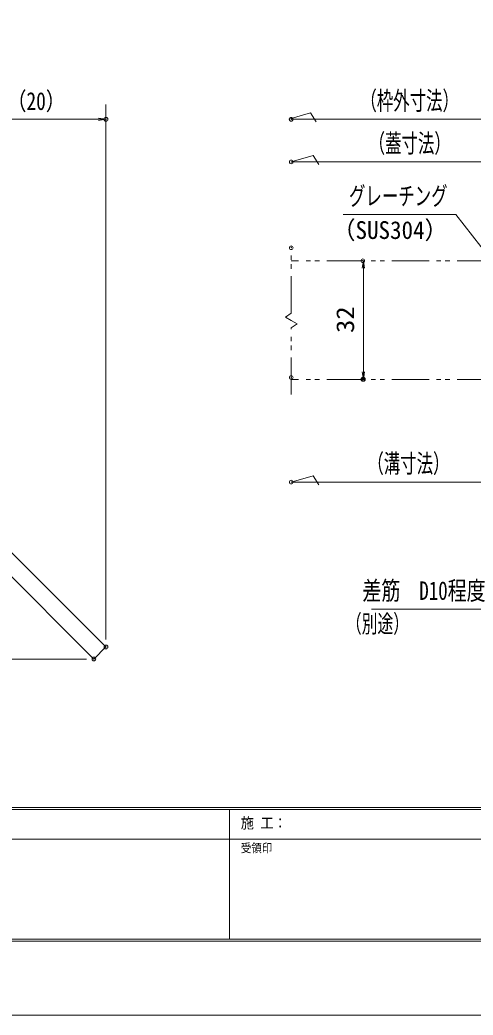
# Model space of a CAD drawing. Units: millimetres, scale not verified. Extents: x -1050 to 1050, y -742 to 742.
# Drawn here: x 312 to 618, y -742 to -71 of the extents above; entities that cross this region are included whole.
import ezdxf
from ezdxf.enums import TextEntityAlignment as Align

# ---------------------------------------------------------------- set-up
doc = ezdxf.new("R2010")
doc.units = ezdxf.units.MM
doc.header["$LTSCALE"] = 5
doc.header["$PDMODE"] = 32
doc.header["$PDSIZE"] = 2.5
doc.linetypes.add('DOUBLE_CHAIN1', pattern=[8.8, 5, -1, 0.6, -0.6, 0.6, -1])
for name, color, linetype, lineweight in [('0-0_7-図\u3000枠', 4, 'Continuous', 9), ('0-1_寸法注釈', 2, 'Continuous', 9), ('0-2_想像線', 134, 'DOUBLE_CHAIN1', 9), ('0-4_0', 2, 'Continuous', 9), ('0-5_DEFPOINTS', 134, 'Continuous', 9), ('0-7_蓋', 5, 'Continuous', 9), ('0-8_アンカー', 7, 'Continuous', 9)]:
    doc.layers.add(name, color=color, linetype=linetype, lineweight=lineweight)
doc.styles.add('ＭＳ ゴシック', font='')
doc.styles.get('ＭＳ ゴシック').set_extended_font_data('MS Gothic')

# ---------------------------------------------------------------- blocks, each defined once
blk = doc.blocks.new('_OPEN')
at = {"layer": '0-4_0'}
blk.add_line((0, 0), (-5, 0), dxfattribs=at)
blk.add_lwpolyline([(-5, 0.833), (0, 0), (-5, -0.833)], dxfattribs=at)
blk = doc.blocks.new('A$C6EB770D1')
at = {"layer": '0-8_アンカー'}
for p, q in [((130.257, 96.52), (45.237, 11.5)), ((138.388, 88.388), (130.257, 96.52)), ((138.388, 88.388), (53.368, 3.368)), ((0, 11.5), (45.237, 11.5)), ((0, 11.5), (0, 0)), ((0, 0), (45.237, 0))]:
    blk.add_line(p, q, dxfattribs=at)
blk.add_arc((45.237, 11.5), 11.5, 270, 315, dxfattribs=at)

msp = doc.modelspace()

# ---------------------------------------------------------------- linework, layer by layer
at = {"layer": '0-0_7-図\u3000枠'}
for p, q in [((998.75, -602.5), (-973.75, -602.5)), ((998.75, -603.75), (-973.75, -603.75)), ((453.75, -691.25), (453.75, -603.75)), ((640.5, -623.75), (116.25, -623.75)), ((998.75, -691.25), (-973.75, -691.25)), ((1000, -692.5), (-975, -692.5))]:
    msp.add_line(p, q, dxfattribs=at)
at = {"layer": '0-1_寸法注釈'}
for p, q in [((370.45, -489.065), (370.45, -127.974)), ((493.745, -137.974), (508.548, -133.646)), ((508.548, -133.646), (512.376, -139.722)), ((278.93, -137.974), (365.45, -137.974)), ((727.95, -137.974), (495.45, -137.974)), ((720.45, -166.755), (495.45, -166.755)), ((544.185, -238.471), (544.185, -308.471)), ((495.45, -382.826), (510.253, -378.497)), ((510.253, -378.497), (514.08, -384.574)), ((652.95, -382.826), (495.45, -382.826)), ((357.318, -502.197), (23.705, -502.197))]:
    msp.add_line(p, q, dxfattribs=at)
for points in [[(495.45, -166.755), (510.253, -162.426), (514.08, -168.503)], [(530.622, -202.293), (606.589, -202.293), (640.222, -245.508)], [(549.657, -468.619), (631.881, -468.619), (757.025, -400.445)]]:
    msp.add_lwpolyline(points, dxfattribs=at)
at = {"layer": '0-2_想像線'}
for p, q in [((495.45, -268.801), (495.45, -224.133)), ((499.377, -276.093), (495.45, -273.761)), ((495.45, -278.721), (499.377, -276.093)), ((495.45, -323.681), (495.45, -278.721))]:
    msp.add_line(p, q, dxfattribs=at)
msp.add_lwpolyline([(495.45, -268.801), (491.523, -271.43), (495.45, -273.761)], dxfattribs=at)
at = {"layer": '0-5_DEFPOINTS'}
msp.add_lwpolyline([(-1050, -742.5), (-1050, 742.5), (1050, 742.5), (1050, -742.5)], close=True, dxfattribs=at)
for p in [(370.45, -137.974), (495.45, -137.974), (495.45, -166.755), (495.45, -224.646), (543.742, -233.471), (495.45, -312.221), (543.742, -313.471), (544.185, -313.471), (495.45, -382.826), (370.45, -494.065), (362.318, -502.197)]:
    msp.add_point(p, dxfattribs=at)
at = {"layer": '0-7_蓋', "linetype": 'DOUBLE_CHAIN1'}
for p, q in [((720.45, -233.471), (495.45, -233.471)), ((720.45, -313.471), (495.45, -313.471))]:
    msp.add_line(p, q, dxfattribs=at)

# ---------------------------------------------------------------- block references
at = {"layer": '0-1_寸法注釈'}
msp.add_blockref('_OPEN', (370.45, -137.974), dxfattribs=at)
for p, rotation in [((544.185, -233.471), 90), ((544.185, -313.471), 270)]:
    msp.add_blockref('_OPEN', p, dxfattribs=dict(at, rotation=rotation))
at = {"layer": '0-8_アンカー', "rotation": 270}
msp.add_blockref('A$C6EB770D1', (273.93, -363.808), dxfattribs=at)

# ---------------------------------------------------------------- texts
at = {"layer": '0-0_7-図\u3000枠', "color": 7, "style": 'ＭＳ ゴシック', "width": 0.9}
msp.add_text('施 工：', height=7.216, dxfattribs=at).set_placement((461.438, -618.654), align=Align.BOTTOM_LEFT)
at = {"layer": '0-0_7-図\u3000枠', "color": 5, "style": 'ＭＳ ゴシック', "width": 0.9}
msp.add_text('受領印', height=5.773, dxfattribs=at).set_placement((461.438, -634.42), align=Align.BOTTOM_LEFT)
at = {"layer": '0-1_寸法注釈', "color": 7, "style": 'ＭＳ ゴシック'}
for s, height, width, p in [('（20）', 12.02, 0.8, (303.675, -135.287)), ('（枠外寸法）', 12.5, 0.65, (542.156, -135.38)), ('（蓋寸法）', 12.5, 0.65, (547.739, -164.16)), ('グレーチング', 12.5, 0.65, (534.467, -199.699)), ('（SUS304）', 12.02, 0.95, (523.271, -222.343)), ('（溝寸法）', 12.5, 0.65, (546.861, -380.231)), ('差筋\u3000D10程度', 12.51, 0.75, (543.501, -466.024)), ('（別途）', 12.02, 0.65, (532.364, -487.988))]:
    msp.add_text(s, height=height, dxfattribs=dict(at, width=width)).set_placement(p, align=Align.BOTTOM_LEFT)
at = {"layer": '0-1_寸法注釈', "color": 7, "style": 'ＭＳ ゴシック', "width": 1.1}
msp.add_text('32', height=12.02, rotation=90, dxfattribs=at).set_placement((541.498, -282.205), align=Align.BOTTOM_LEFT)

doc.saveas('drawing.dxf')
